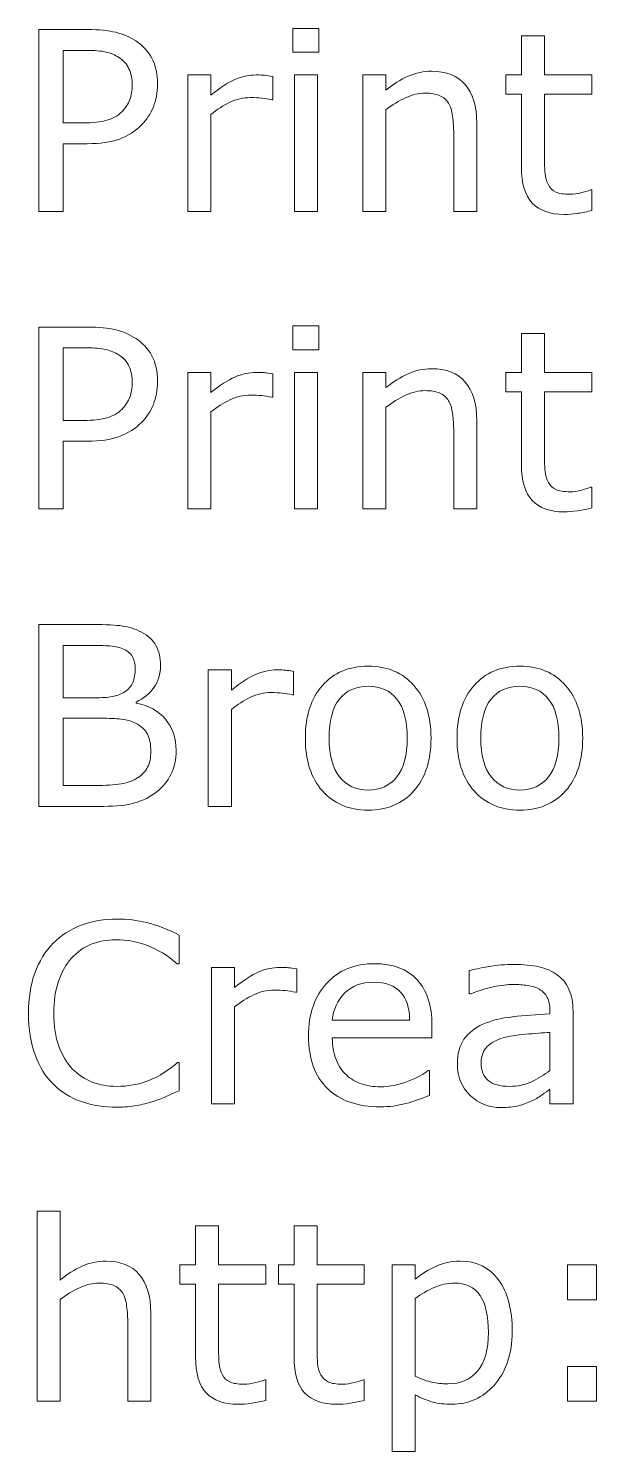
# Model space of a CAD drawing. Header units: inches. Extents: x -25 to 255, y 104 to 224.
# Drawn here: x -24.77 to -7.93, y 181.91 to 224.1 of the extents above; entities that cross this region are included whole.
import ezdxf

# ---------------------------------------------------------------- set-up
doc = ezdxf.new("R2010")
doc.units = ezdxf.units.IN
doc.header["$MEASUREMENT"] = 0

# ---------------------------------------------------------------- blocks, each defined once
blk = doc.blocks.new('block 28')
at = {"color": 7, "lineweight": 5}
for points in [[(-16.159, 223.398), (-16.931, 223.398), (-16.931, 224.104), (-16.159, 224.104), (-16.159, 223.398)], [(-16.203, 218.68), (-16.887, 218.68), (-16.887, 222.726), (-16.203, 222.726), (-16.203, 218.68)], [(-16.159, 214.579), (-16.931, 214.579), (-16.931, 215.284), (-16.159, 215.284), (-16.159, 214.579)], [(-16.203, 209.86), (-16.887, 209.86), (-16.887, 213.906), (-16.203, 213.906), (-16.203, 209.86)], [(-7.93, 186.411), (-8.789, 186.411), (-8.789, 187.448), (-7.93, 187.448), (-7.93, 186.411)], [(-7.93, 183.402), (-8.789, 183.402), (-8.789, 184.438), (-7.93, 184.438), (-7.93, 183.402)]]:
    blk.add_lwpolyline(points, dxfattribs=at)
for points, knots in [([(-20.944, 222.44), (-20.944, 222.201), (-20.986, 221.979), (-21.068, 221.775), (-21.152, 221.571), (-21.268, 221.394), (-21.417, 221.244), (-21.602, 221.058), (-21.821, 220.919), (-22.074, 220.826), (-22.326, 220.733), (-22.645, 220.686), (-23.03, 220.686), (-23.03, 220.686), (-23.745, 220.686), (-23.745, 220.686), (-23.745, 220.686), (-23.745, 218.68), (-23.745, 218.68), (-23.745, 218.68), (-24.461, 218.68), (-24.461, 218.68), (-24.461, 218.68), (-24.461, 224.071), (-24.461, 224.071), (-24.461, 224.071), (-23.003, 224.071), (-23.003, 224.071), (-22.68, 224.071), (-22.407, 224.043), (-22.183, 223.989), (-21.959, 223.934), (-21.76, 223.849), (-21.587, 223.734), (-21.382, 223.596), (-21.224, 223.424), (-21.112, 223.219), (-21, 223.014), (-20.944, 222.754), (-20.944, 222.44)], [0, 0, 0, 0, 1, 1, 1, 2, 2, 2, 3, 3, 3, 4, 4, 4, 5, 5, 5, 6, 6, 6, 7, 7, 7, 8, 8, 8, 9, 9, 9, 10, 10, 10, 11, 11, 11, 12, 12, 12, 13, 13, 13, 13]), ([(-8.072, 218.707), (-8.199, 218.673), (-8.339, 218.646), (-8.489, 218.624), (-8.64, 218.602), (-8.774, 218.591), (-8.893, 218.591), (-9.305, 218.591), (-9.618, 218.703), (-9.833, 218.925), (-10.048, 219.148), (-10.155, 219.505), (-10.155, 219.996), (-10.155, 219.996), (-10.155, 222.152), (-10.155, 222.152), (-10.155, 222.152), (-10.618, 222.152), (-10.618, 222.152), (-10.618, 222.152), (-10.618, 222.726), (-10.618, 222.726), (-10.618, 222.726), (-10.155, 222.726), (-10.155, 222.726), (-10.155, 222.726), (-10.155, 223.883), (-10.155, 223.883), (-10.155, 223.883), (-9.472, 223.883), (-9.472, 223.883), (-9.472, 223.883), (-9.472, 222.726), (-9.472, 222.726), (-9.472, 222.726), (-8.072, 222.726), (-8.072, 222.726), (-8.072, 222.726), (-8.072, 222.152), (-8.072, 222.152), (-8.072, 222.152), (-9.472, 222.152), (-9.472, 222.152), (-9.472, 222.152), (-9.472, 220.303), (-9.472, 220.303), (-9.472, 220.089), (-9.467, 219.923), (-9.457, 219.803), (-9.447, 219.683), (-9.414, 219.571), (-9.356, 219.467), (-9.303, 219.37), (-9.23, 219.299), (-9.138, 219.254), (-9.045, 219.209), (-8.904, 219.187), (-8.714, 219.187), (-8.603, 219.187), (-8.488, 219.203), (-8.367, 219.236), (-8.247, 219.269), (-8.16, 219.297), (-8.107, 219.319), (-8.107, 219.319), (-8.072, 219.319), (-8.072, 219.319), (-8.072, 219.319), (-8.072, 218.707), (-8.072, 218.707)], [0, 0, 0, 0, 1, 1, 1, 2, 2, 2, 3, 3, 3, 4, 4, 4, 5, 5, 5, 6, 6, 6, 7, 7, 7, 8, 8, 8, 9, 9, 9, 10, 10, 10, 11, 11, 11, 12, 12, 12, 13, 13, 13, 14, 14, 14, 15, 15, 15, 16, 16, 16, 17, 17, 17, 18, 18, 18, 19, 19, 19, 20, 20, 20, 21, 21, 21, 22, 22, 22, 23, 23, 23, 23]), ([(-21.694, 222.423), (-21.694, 222.609), (-21.726, 222.77), (-21.791, 222.907), (-21.856, 223.045), (-21.954, 223.157), (-22.086, 223.243), (-22.201, 223.318), (-22.333, 223.372), (-22.48, 223.405), (-22.628, 223.437), (-22.814, 223.453), (-23.039, 223.453), (-23.039, 223.453), (-23.745, 223.453), (-23.745, 223.453), (-23.745, 223.453), (-23.745, 221.303), (-23.745, 221.303), (-23.745, 221.303), (-23.144, 221.303), (-23.144, 221.303), (-22.856, 221.303), (-22.622, 221.329), (-22.442, 221.381), (-22.263, 221.433), (-22.116, 221.515), (-22.003, 221.629), (-21.89, 221.744), (-21.811, 221.866), (-21.764, 221.994), (-21.718, 222.121), (-21.694, 222.264), (-21.694, 222.423)], [0, 0, 0, 0, 1, 1, 1, 2, 2, 2, 3, 3, 3, 4, 4, 4, 5, 5, 5, 6, 6, 6, 7, 7, 7, 8, 8, 8, 9, 9, 9, 10, 10, 10, 11, 11, 11, 11]), ([(-11.481, 218.68), (-11.481, 218.68), (-12.164, 218.68), (-12.164, 218.68), (-12.164, 218.68), (-12.164, 220.981), (-12.164, 220.981), (-12.164, 221.166), (-12.175, 221.34), (-12.197, 221.504), (-12.218, 221.666), (-12.258, 221.794), (-12.315, 221.885), (-12.375, 221.987), (-12.461, 222.062), (-12.574, 222.111), (-12.687, 222.161), (-12.833, 222.185), (-13.012, 222.185), (-13.197, 222.185), (-13.391, 222.14), (-13.592, 222.048), (-13.793, 221.956), (-13.986, 221.839), (-14.171, 221.697), (-14.171, 221.697), (-14.171, 218.68), (-14.171, 218.68), (-14.171, 218.68), (-14.854, 218.68), (-14.854, 218.68), (-14.854, 218.68), (-14.854, 222.726), (-14.854, 222.726), (-14.854, 222.726), (-14.171, 222.726), (-14.171, 222.726), (-14.171, 222.726), (-14.171, 222.275), (-14.171, 222.275), (-13.959, 222.451), (-13.74, 222.588), (-13.514, 222.687), (-13.288, 222.786), (-13.057, 222.836), (-12.818, 222.836), (-12.383, 222.836), (-12.052, 222.704), (-11.823, 222.441), (-11.595, 222.178), (-11.481, 221.799), (-11.481, 221.304), (-11.481, 221.304), (-11.481, 218.68), (-11.481, 218.68)], [0, 0, 0, 0, 1, 1, 1, 2, 2, 2, 3, 3, 3, 4, 4, 4, 5, 5, 5, 6, 6, 6, 7, 7, 7, 8, 8, 8, 9, 9, 9, 10, 10, 10, 11, 11, 11, 12, 12, 12, 13, 13, 13, 14, 14, 14, 15, 15, 15, 16, 16, 16, 17, 17, 17, 18, 18, 18, 18]), ([(-17.524, 221.987), (-17.524, 221.987), (-17.56, 221.987), (-17.56, 221.987), (-17.661, 222.01), (-17.76, 222.027), (-17.855, 222.038), (-17.951, 222.048), (-18.063, 222.053), (-18.193, 222.053), (-18.403, 222.053), (-18.605, 222.007), (-18.801, 221.914), (-18.996, 221.821), (-19.184, 221.7), (-19.365, 221.553), (-19.365, 221.553), (-19.365, 218.68), (-19.365, 218.68), (-19.365, 218.68), (-20.049, 218.68), (-20.049, 218.68), (-20.049, 218.68), (-20.049, 222.726), (-20.049, 222.726), (-20.049, 222.726), (-19.365, 222.726), (-19.365, 222.726), (-19.365, 222.726), (-19.365, 222.128), (-19.365, 222.128), (-19.095, 222.345), (-18.857, 222.499), (-18.651, 222.59), (-18.445, 222.68), (-18.235, 222.726), (-18.02, 222.726), (-17.902, 222.726), (-17.816, 222.722), (-17.763, 222.716), (-17.71, 222.71), (-17.63, 222.699), (-17.524, 222.683), (-17.524, 222.683), (-17.524, 221.987), (-17.524, 221.987)], [0, 0, 0, 0, 1, 1, 1, 2, 2, 2, 3, 3, 3, 4, 4, 4, 5, 5, 5, 6, 6, 6, 7, 7, 7, 8, 8, 8, 9, 9, 9, 10, 10, 10, 11, 11, 11, 12, 12, 12, 13, 13, 13, 14, 14, 14, 15, 15, 15, 15]), ([(-20.944, 213.621), (-20.944, 213.381), (-20.986, 213.16), (-21.068, 212.956), (-21.152, 212.751), (-21.268, 212.575), (-21.417, 212.425), (-21.602, 212.239), (-21.821, 212.099), (-22.074, 212.006), (-22.326, 211.913), (-22.645, 211.867), (-23.03, 211.867), (-23.03, 211.867), (-23.745, 211.867), (-23.745, 211.867), (-23.745, 211.867), (-23.745, 209.86), (-23.745, 209.86), (-23.745, 209.86), (-24.461, 209.86), (-24.461, 209.86), (-24.461, 209.86), (-24.461, 215.251), (-24.461, 215.251), (-24.461, 215.251), (-23.003, 215.251), (-23.003, 215.251), (-22.68, 215.251), (-22.407, 215.224), (-22.183, 215.169), (-21.959, 215.115), (-21.76, 215.03), (-21.587, 214.914), (-21.382, 214.776), (-21.224, 214.605), (-21.112, 214.399), (-21, 214.194), (-20.944, 213.934), (-20.944, 213.621)], [0, 0, 0, 0, 1, 1, 1, 2, 2, 2, 3, 3, 3, 4, 4, 4, 5, 5, 5, 6, 6, 6, 7, 7, 7, 8, 8, 8, 9, 9, 9, 10, 10, 10, 11, 11, 11, 12, 12, 12, 13, 13, 13, 13]), ([(-8.072, 209.888), (-8.199, 209.854), (-8.339, 209.826), (-8.489, 209.805), (-8.64, 209.783), (-8.774, 209.772), (-8.893, 209.772), (-9.305, 209.772), (-9.618, 209.883), (-9.833, 210.106), (-10.048, 210.328), (-10.155, 210.685), (-10.155, 211.177), (-10.155, 211.177), (-10.155, 213.333), (-10.155, 213.333), (-10.155, 213.333), (-10.618, 213.333), (-10.618, 213.333), (-10.618, 213.333), (-10.618, 213.906), (-10.618, 213.906), (-10.618, 213.906), (-10.155, 213.906), (-10.155, 213.906), (-10.155, 213.906), (-10.155, 215.064), (-10.155, 215.064), (-10.155, 215.064), (-9.472, 215.064), (-9.472, 215.064), (-9.472, 215.064), (-9.472, 213.906), (-9.472, 213.906), (-9.472, 213.906), (-8.072, 213.906), (-8.072, 213.906), (-8.072, 213.906), (-8.072, 213.333), (-8.072, 213.333), (-8.072, 213.333), (-9.472, 213.333), (-9.472, 213.333), (-9.472, 213.333), (-9.472, 211.483), (-9.472, 211.483), (-9.472, 211.27), (-9.467, 211.103), (-9.457, 210.983), (-9.447, 210.863), (-9.414, 210.751), (-9.356, 210.647), (-9.303, 210.55), (-9.23, 210.479), (-9.138, 210.435), (-9.045, 210.39), (-8.904, 210.367), (-8.714, 210.367), (-8.603, 210.367), (-8.488, 210.384), (-8.367, 210.417), (-8.247, 210.45), (-8.16, 210.478), (-8.107, 210.5), (-8.107, 210.5), (-8.072, 210.5), (-8.072, 210.5), (-8.072, 210.5), (-8.072, 209.888), (-8.072, 209.888)], [0, 0, 0, 0, 1, 1, 1, 2, 2, 2, 3, 3, 3, 4, 4, 4, 5, 5, 5, 6, 6, 6, 7, 7, 7, 8, 8, 8, 9, 9, 9, 10, 10, 10, 11, 11, 11, 12, 12, 12, 13, 13, 13, 14, 14, 14, 15, 15, 15, 16, 16, 16, 17, 17, 17, 18, 18, 18, 19, 19, 19, 20, 20, 20, 21, 21, 21, 22, 22, 22, 23, 23, 23, 23]), ([(-21.694, 213.604), (-21.694, 213.789), (-21.726, 213.951), (-21.791, 214.088), (-21.856, 214.226), (-21.954, 214.337), (-22.086, 214.424), (-22.201, 214.499), (-22.333, 214.552), (-22.48, 214.585), (-22.628, 214.618), (-22.814, 214.634), (-23.039, 214.634), (-23.039, 214.634), (-23.745, 214.634), (-23.745, 214.634), (-23.745, 214.634), (-23.745, 212.484), (-23.745, 212.484), (-23.745, 212.484), (-23.144, 212.484), (-23.144, 212.484), (-22.856, 212.484), (-22.622, 212.51), (-22.442, 212.562), (-22.263, 212.613), (-22.116, 212.696), (-22.003, 212.809), (-21.89, 212.925), (-21.811, 213.047), (-21.764, 213.174), (-21.718, 213.302), (-21.694, 213.445), (-21.694, 213.604)], [0, 0, 0, 0, 1, 1, 1, 2, 2, 2, 3, 3, 3, 4, 4, 4, 5, 5, 5, 6, 6, 6, 7, 7, 7, 8, 8, 8, 9, 9, 9, 10, 10, 10, 11, 11, 11, 11]), ([(-17.524, 213.168), (-17.524, 213.168), (-17.56, 213.168), (-17.56, 213.168), (-17.661, 213.191), (-17.76, 213.207), (-17.855, 213.218), (-17.951, 213.229), (-18.063, 213.234), (-18.193, 213.234), (-18.403, 213.234), (-18.605, 213.187), (-18.801, 213.094), (-18.996, 213.001), (-19.184, 212.881), (-19.365, 212.734), (-19.365, 212.734), (-19.365, 209.86), (-19.365, 209.86), (-19.365, 209.86), (-20.049, 209.86), (-20.049, 209.86), (-20.049, 209.86), (-20.049, 213.906), (-20.049, 213.906), (-20.049, 213.906), (-19.365, 213.906), (-19.365, 213.906), (-19.365, 213.906), (-19.365, 213.308), (-19.365, 213.308), (-19.095, 213.526), (-18.857, 213.68), (-18.651, 213.77), (-18.445, 213.861), (-18.235, 213.906), (-18.02, 213.906), (-17.902, 213.906), (-17.816, 213.903), (-17.763, 213.897), (-17.71, 213.891), (-17.63, 213.88), (-17.524, 213.863), (-17.524, 213.863), (-17.524, 213.168), (-17.524, 213.168)], [0, 0, 0, 0, 1, 1, 1, 2, 2, 2, 3, 3, 3, 4, 4, 4, 5, 5, 5, 6, 6, 6, 7, 7, 7, 8, 8, 8, 9, 9, 9, 10, 10, 10, 11, 11, 11, 12, 12, 12, 13, 13, 13, 14, 14, 14, 15, 15, 15, 15]), ([(-11.481, 209.86), (-11.481, 209.86), (-12.164, 209.86), (-12.164, 209.86), (-12.164, 209.86), (-12.164, 212.161), (-12.164, 212.161), (-12.164, 212.347), (-12.175, 212.521), (-12.197, 212.684), (-12.218, 212.847), (-12.258, 212.974), (-12.315, 213.066), (-12.375, 213.167), (-12.461, 213.242), (-12.574, 213.292), (-12.687, 213.341), (-12.833, 213.366), (-13.012, 213.366), (-13.197, 213.366), (-13.391, 213.32), (-13.592, 213.229), (-13.793, 213.137), (-13.986, 213.02), (-14.171, 212.878), (-14.171, 212.878), (-14.171, 209.86), (-14.171, 209.86), (-14.171, 209.86), (-14.854, 209.86), (-14.854, 209.86), (-14.854, 209.86), (-14.854, 213.906), (-14.854, 213.906), (-14.854, 213.906), (-14.171, 213.906), (-14.171, 213.906), (-14.171, 213.906), (-14.171, 213.455), (-14.171, 213.455), (-13.959, 213.631), (-13.74, 213.769), (-13.514, 213.868), (-13.288, 213.967), (-13.057, 214.016), (-12.818, 214.016), (-12.383, 214.016), (-12.052, 213.885), (-11.823, 213.622), (-11.595, 213.359), (-11.481, 212.98), (-11.481, 212.485), (-11.481, 212.485), (-11.481, 209.86), (-11.481, 209.86)], [0, 0, 0, 0, 1, 1, 1, 2, 2, 2, 3, 3, 3, 4, 4, 4, 5, 5, 5, 6, 6, 6, 7, 7, 7, 8, 8, 8, 9, 9, 9, 10, 10, 10, 11, 11, 11, 12, 12, 12, 13, 13, 13, 14, 14, 14, 15, 15, 15, 16, 16, 16, 17, 17, 17, 18, 18, 18, 18]), ([(-20.393, 202.697), (-20.393, 202.43), (-20.444, 202.193), (-20.545, 201.988), (-20.647, 201.783), (-20.783, 201.615), (-20.955, 201.482), (-21.157, 201.323), (-21.38, 201.209), (-21.623, 201.142), (-21.866, 201.074), (-22.174, 201.041), (-22.548, 201.041), (-22.548, 201.041), (-24.461, 201.041), (-24.461, 201.041), (-24.461, 201.041), (-24.461, 206.432), (-24.461, 206.432), (-24.461, 206.432), (-22.865, 206.432), (-22.865, 206.432), (-22.471, 206.432), (-22.177, 206.417), (-21.981, 206.388), (-21.786, 206.359), (-21.599, 206.299), (-21.421, 206.207), (-21.223, 206.103), (-21.08, 205.969), (-20.99, 205.806), (-20.901, 205.643), (-20.856, 205.448), (-20.856, 205.221), (-20.856, 204.964), (-20.921, 204.746), (-21.051, 204.566), (-21.181, 204.386), (-21.356, 204.242), (-21.573, 204.133), (-21.573, 204.133), (-21.573, 204.104), (-21.573, 204.104), (-21.207, 204.029), (-20.919, 203.869), (-20.709, 203.625), (-20.498, 203.38), (-20.393, 203.071), (-20.393, 202.697)], [0, 0, 0, 0, 1, 1, 1, 2, 2, 2, 3, 3, 3, 4, 4, 4, 5, 5, 5, 6, 6, 6, 7, 7, 7, 8, 8, 8, 9, 9, 9, 10, 10, 10, 11, 11, 11, 12, 12, 12, 13, 13, 13, 14, 14, 14, 15, 15, 15, 16, 16, 16, 16]), ([(-21.606, 205.124), (-21.606, 205.254), (-21.627, 205.363), (-21.671, 205.453), (-21.714, 205.542), (-21.784, 205.614), (-21.88, 205.67), (-21.994, 205.735), (-22.131, 205.775), (-22.292, 205.791), (-22.453, 205.806), (-22.653, 205.814), (-22.892, 205.814), (-22.892, 205.814), (-23.745, 205.814), (-23.745, 205.814), (-23.745, 205.814), (-23.745, 204.26), (-23.745, 204.26), (-23.745, 204.26), (-22.819, 204.26), (-22.819, 204.26), (-22.595, 204.26), (-22.418, 204.271), (-22.285, 204.294), (-22.152, 204.317), (-22.03, 204.365), (-21.917, 204.437), (-21.803, 204.509), (-21.723, 204.603), (-21.676, 204.717), (-21.629, 204.831), (-21.606, 204.967), (-21.606, 205.124)], [0, 0, 0, 0, 1, 1, 1, 2, 2, 2, 3, 3, 3, 4, 4, 4, 5, 5, 5, 6, 6, 6, 7, 7, 7, 8, 8, 8, 9, 9, 9, 10, 10, 10, 11, 11, 11, 11]), ([(-16.913, 204.348), (-16.913, 204.348), (-16.949, 204.348), (-16.949, 204.348), (-17.05, 204.371), (-17.149, 204.388), (-17.244, 204.399), (-17.339, 204.409), (-17.452, 204.414), (-17.582, 204.414), (-17.792, 204.414), (-17.994, 204.368), (-18.19, 204.275), (-18.385, 204.182), (-18.573, 204.061), (-18.754, 203.914), (-18.754, 203.914), (-18.754, 201.041), (-18.754, 201.041), (-18.754, 201.041), (-19.438, 201.041), (-19.438, 201.041), (-19.438, 201.041), (-19.438, 205.087), (-19.438, 205.087), (-19.438, 205.087), (-18.754, 205.087), (-18.754, 205.087), (-18.754, 205.087), (-18.754, 204.489), (-18.754, 204.489), (-18.484, 204.706), (-18.246, 204.86), (-18.04, 204.951), (-17.834, 205.042), (-17.623, 205.087), (-17.408, 205.087), (-17.29, 205.087), (-17.204, 205.084), (-17.151, 205.077), (-17.098, 205.072), (-17.019, 205.06), (-16.913, 205.044), (-16.913, 205.044), (-16.913, 204.348), (-16.913, 204.348)], [0, 0, 0, 0, 1, 1, 1, 2, 2, 2, 3, 3, 3, 4, 4, 4, 5, 5, 5, 6, 6, 6, 7, 7, 7, 8, 8, 8, 9, 9, 9, 10, 10, 10, 11, 11, 11, 12, 12, 12, 13, 13, 13, 14, 14, 14, 15, 15, 15, 15]), ([(-12.836, 203.062), (-12.836, 202.403), (-13.005, 201.883), (-13.343, 201.502), (-13.679, 201.121), (-14.131, 200.93), (-14.698, 200.93), (-15.268, 200.93), (-15.722, 201.121), (-16.058, 201.502), (-16.394, 201.883), (-16.562, 202.403), (-16.562, 203.062), (-16.562, 203.721), (-16.394, 204.241), (-16.058, 204.623), (-15.722, 205.006), (-15.268, 205.197), (-14.698, 205.197), (-14.131, 205.197), (-13.679, 205.006), (-13.343, 204.623), (-13.005, 204.241), (-12.836, 203.721), (-12.836, 203.062)], [0, 0, 0, 0, 1, 1, 1, 2, 2, 2, 3, 3, 3, 4, 4, 4, 5, 5, 5, 6, 6, 6, 7, 7, 7, 8, 8, 8, 8]), ([(-8.34, 203.062), (-8.34, 202.403), (-8.508, 201.883), (-8.846, 201.502), (-9.183, 201.121), (-9.635, 200.93), (-10.201, 200.93), (-10.772, 200.93), (-11.226, 201.121), (-11.562, 201.502), (-11.898, 201.883), (-12.066, 202.403), (-12.066, 203.062), (-12.066, 203.721), (-11.898, 204.241), (-11.562, 204.623), (-11.226, 205.006), (-10.772, 205.197), (-10.201, 205.197), (-9.635, 205.197), (-9.183, 205.006), (-8.846, 204.623), (-8.508, 204.241), (-8.34, 203.721), (-8.34, 203.062)], [0, 0, 0, 0, 1, 1, 1, 2, 2, 2, 3, 3, 3, 4, 4, 4, 5, 5, 5, 6, 6, 6, 7, 7, 7, 8, 8, 8, 8]), ([(-13.542, 203.062), (-13.542, 203.582), (-13.644, 203.969), (-13.848, 204.222), (-14.052, 204.475), (-14.335, 204.602), (-14.698, 204.602), (-15.065, 204.602), (-15.35, 204.475), (-15.553, 204.222), (-15.755, 203.969), (-15.857, 203.582), (-15.857, 203.062), (-15.857, 202.559), (-15.755, 202.176), (-15.551, 201.916), (-15.347, 201.656), (-15.062, 201.526), (-14.698, 201.526), (-14.337, 201.526), (-14.055, 201.655), (-13.85, 201.913), (-13.644, 202.171), (-13.542, 202.554), (-13.542, 203.062)], [0, 0, 0, 0, 1, 1, 1, 2, 2, 2, 3, 3, 3, 4, 4, 4, 5, 5, 5, 6, 6, 6, 7, 7, 7, 8, 8, 8, 8]), ([(-9.045, 203.062), (-9.045, 203.582), (-9.148, 203.969), (-9.352, 204.222), (-9.556, 204.475), (-9.839, 204.602), (-10.201, 204.602), (-10.569, 204.602), (-10.854, 204.475), (-11.056, 204.222), (-11.259, 203.969), (-11.36, 203.582), (-11.36, 203.062), (-11.36, 202.559), (-11.258, 202.176), (-11.054, 201.916), (-10.85, 201.656), (-10.566, 201.526), (-10.201, 201.526), (-9.841, 201.526), (-9.558, 201.655), (-9.353, 201.913), (-9.148, 202.171), (-9.045, 202.554), (-9.045, 203.062)], [0, 0, 0, 0, 1, 1, 1, 2, 2, 2, 3, 3, 3, 4, 4, 4, 5, 5, 5, 6, 6, 6, 7, 7, 7, 8, 8, 8, 8]), ([(-21.143, 202.67), (-21.143, 202.886), (-21.175, 203.058), (-21.24, 203.185), (-21.306, 203.312), (-21.424, 203.421), (-21.595, 203.51), (-21.711, 203.569), (-21.851, 203.608), (-22.017, 203.626), (-22.182, 203.644), (-22.382, 203.654), (-22.619, 203.654), (-22.619, 203.654), (-23.745, 203.654), (-23.745, 203.654), (-23.745, 203.654), (-23.745, 201.658), (-23.745, 201.658), (-23.745, 201.658), (-22.797, 201.658), (-22.797, 201.658), (-22.483, 201.658), (-22.226, 201.675), (-22.026, 201.707), (-21.826, 201.739), (-21.661, 201.799), (-21.534, 201.885), (-21.399, 201.979), (-21.299, 202.086), (-21.237, 202.206), (-21.174, 202.326), (-21.143, 202.481), (-21.143, 202.67)], [0, 0, 0, 0, 1, 1, 1, 2, 2, 2, 3, 3, 3, 4, 4, 4, 5, 5, 5, 6, 6, 6, 7, 7, 7, 8, 8, 8, 9, 9, 9, 10, 10, 10, 11, 11, 11, 11]), ([(-20.305, 192.609), (-20.437, 192.551), (-20.557, 192.497), (-20.665, 192.446), (-20.772, 192.396), (-20.912, 192.343), (-21.086, 192.288), (-21.232, 192.243), (-21.392, 192.203), (-21.565, 192.171), (-21.737, 192.138), (-21.927, 192.122), (-22.134, 192.122), (-22.524, 192.122), (-22.879, 192.177), (-23.199, 192.287), (-23.518, 192.396), (-23.796, 192.568), (-24.032, 192.802), (-24.263, 193.031), (-24.444, 193.322), (-24.574, 193.675), (-24.704, 194.028), (-24.77, 194.438), (-24.77, 194.906), (-24.77, 195.349), (-24.707, 195.746), (-24.582, 196.096), (-24.456, 196.445), (-24.276, 196.74), (-24.04, 196.981), (-23.811, 197.214), (-23.534, 197.393), (-23.21, 197.516), (-22.885, 197.639), (-22.526, 197.7), (-22.13, 197.7), (-21.842, 197.7), (-21.553, 197.666), (-21.265, 197.596), (-20.977, 197.526), (-20.656, 197.403), (-20.305, 197.227), (-20.305, 197.227), (-20.305, 196.377), (-20.305, 196.377), (-20.305, 196.377), (-20.359, 196.377), (-20.359, 196.377), (-20.655, 196.623), (-20.949, 196.802), (-21.24, 196.915), (-21.532, 197.027), (-21.843, 197.083), (-22.175, 197.083), (-22.447, 197.083), (-22.692, 197.039), (-22.91, 196.951), (-23.128, 196.864), (-23.322, 196.727), (-23.493, 196.541), (-23.659, 196.361), (-23.788, 196.133), (-23.881, 195.857), (-23.973, 195.582), (-24.02, 195.263), (-24.02, 194.902), (-24.02, 194.525), (-23.969, 194.199), (-23.867, 193.927), (-23.764, 193.656), (-23.632, 193.434), (-23.471, 193.263), (-23.303, 193.085), (-23.106, 192.953), (-22.881, 192.867), (-22.656, 192.782), (-22.418, 192.739), (-22.167, 192.739), (-21.824, 192.739), (-21.501, 192.799), (-21.2, 192.916), (-20.9, 193.034), (-20.618, 193.21), (-20.355, 193.445), (-20.355, 193.445), (-20.305, 193.445), (-20.305, 193.445), (-20.305, 193.445), (-20.305, 192.609), (-20.305, 192.609)], [0, 0, 0, 0, 1, 1, 1, 2, 2, 2, 3, 3, 3, 4, 4, 4, 5, 5, 5, 6, 6, 6, 7, 7, 7, 8, 8, 8, 9, 9, 9, 10, 10, 10, 11, 11, 11, 12, 12, 12, 13, 13, 13, 14, 14, 14, 15, 15, 15, 16, 16, 16, 17, 17, 17, 18, 18, 18, 19, 19, 19, 20, 20, 20, 21, 21, 21, 22, 22, 22, 23, 23, 23, 24, 24, 24, 25, 25, 25, 26, 26, 26, 27, 27, 27, 28, 28, 28, 29, 29, 29, 30, 30, 30, 30]), ([(-16.819, 195.528), (-16.819, 195.528), (-16.855, 195.528), (-16.855, 195.528), (-16.956, 195.552), (-17.054, 195.568), (-17.15, 195.579), (-17.245, 195.59), (-17.357, 195.595), (-17.488, 195.595), (-17.698, 195.595), (-17.9, 195.548), (-18.095, 195.455), (-18.291, 195.362), (-18.479, 195.242), (-18.66, 195.095), (-18.66, 195.095), (-18.66, 192.221), (-18.66, 192.221), (-18.66, 192.221), (-19.343, 192.221), (-19.343, 192.221), (-19.343, 192.221), (-19.343, 196.267), (-19.343, 196.267), (-19.343, 196.267), (-18.66, 196.267), (-18.66, 196.267), (-18.66, 196.267), (-18.66, 195.67), (-18.66, 195.67), (-18.39, 195.887), (-18.152, 196.041), (-17.945, 196.131), (-17.739, 196.222), (-17.529, 196.267), (-17.314, 196.267), (-17.196, 196.267), (-17.111, 196.264), (-17.058, 196.258), (-17.005, 196.252), (-16.925, 196.241), (-16.819, 196.224), (-16.819, 196.224), (-16.819, 195.528), (-16.819, 195.528)], [0, 0, 0, 0, 1, 1, 1, 2, 2, 2, 3, 3, 3, 4, 4, 4, 5, 5, 5, 6, 6, 6, 7, 7, 7, 8, 8, 8, 9, 9, 9, 10, 10, 10, 11, 11, 11, 12, 12, 12, 13, 13, 13, 14, 14, 14, 15, 15, 15, 15]), ([(-12.809, 194.183), (-12.809, 194.183), (-15.763, 194.183), (-15.763, 194.183), (-15.763, 193.935), (-15.726, 193.717), (-15.651, 193.532), (-15.577, 193.347), (-15.476, 193.195), (-15.346, 193.077), (-15.221, 192.96), (-15.074, 192.874), (-14.902, 192.816), (-14.732, 192.757), (-14.543, 192.728), (-14.337, 192.728), (-14.064, 192.728), (-13.789, 192.783), (-13.512, 192.892), (-13.236, 193.001), (-13.039, 193.108), (-12.922, 193.213), (-12.922, 193.213), (-12.886, 193.213), (-12.886, 193.213), (-12.886, 193.213), (-12.886, 192.473), (-12.886, 192.473), (-13.114, 192.376), (-13.348, 192.296), (-13.586, 192.231), (-13.825, 192.166), (-14.075, 192.133), (-14.337, 192.133), (-15.006, 192.133), (-15.529, 192.314), (-15.905, 192.677), (-16.28, 193.04), (-16.469, 193.555), (-16.469, 194.223), (-16.469, 194.884), (-16.289, 195.407), (-15.929, 195.796), (-15.569, 196.184), (-15.095, 196.377), (-14.508, 196.377), (-13.965, 196.377), (-13.545, 196.219), (-13.25, 195.902), (-12.956, 195.585), (-12.809, 195.135), (-12.809, 194.551), (-12.809, 194.551), (-12.809, 194.183), (-12.809, 194.183)], [0, 0, 0, 0, 1, 1, 1, 2, 2, 2, 3, 3, 3, 4, 4, 4, 5, 5, 5, 6, 6, 6, 7, 7, 7, 8, 8, 8, 9, 9, 9, 10, 10, 10, 11, 11, 11, 12, 12, 12, 13, 13, 13, 14, 14, 14, 15, 15, 15, 16, 16, 16, 17, 17, 17, 18, 18, 18, 18]), ([(-8.627, 192.221), (-8.627, 192.221), (-9.31, 192.221), (-9.31, 192.221), (-9.31, 192.221), (-9.31, 192.653), (-9.31, 192.653), (-9.37, 192.612), (-9.452, 192.555), (-9.554, 192.482), (-9.656, 192.408), (-9.754, 192.349), (-9.851, 192.307), (-9.964, 192.251), (-10.093, 192.205), (-10.24, 192.167), (-10.386, 192.13), (-10.557, 192.111), (-10.755, 192.111), (-11.118, 192.111), (-11.425, 192.232), (-11.677, 192.473), (-11.929, 192.713), (-12.055, 193.02), (-12.055, 193.394), (-12.055, 193.7), (-11.99, 193.947), (-11.859, 194.136), (-11.728, 194.325), (-11.541, 194.474), (-11.299, 194.582), (-11.054, 194.691), (-10.759, 194.764), (-10.416, 194.802), (-10.072, 194.841), (-9.704, 194.87), (-9.31, 194.889), (-9.31, 194.889), (-9.31, 194.994), (-9.31, 194.994), (-9.31, 195.15), (-9.337, 195.278), (-9.392, 195.379), (-9.445, 195.481), (-9.523, 195.561), (-9.624, 195.619), (-9.72, 195.675), (-9.835, 195.712), (-9.97, 195.731), (-10.105, 195.75), (-10.246, 195.76), (-10.393, 195.76), (-10.571, 195.76), (-10.769, 195.737), (-10.988, 195.69), (-11.207, 195.642), (-11.433, 195.574), (-11.666, 195.484), (-11.666, 195.484), (-11.703, 195.484), (-11.703, 195.484), (-11.703, 195.484), (-11.703, 196.172), (-11.703, 196.172), (-11.57, 196.208), (-11.378, 196.248), (-11.127, 196.291), (-10.877, 196.334), (-10.629, 196.355), (-10.385, 196.355), (-10.101, 196.355), (-9.853, 196.332), (-9.642, 196.285), (-9.43, 196.238), (-9.248, 196.158), (-9.093, 196.045), (-8.942, 195.934), (-8.825, 195.79), (-8.746, 195.615), (-8.666, 195.439), (-8.627, 195.22), (-8.627, 194.961), (-8.627, 194.961), (-8.627, 192.221), (-8.627, 192.221)], [0, 0, 0, 0, 1, 1, 1, 2, 2, 2, 3, 3, 3, 4, 4, 4, 5, 5, 5, 6, 6, 6, 7, 7, 7, 8, 8, 8, 9, 9, 9, 10, 10, 10, 11, 11, 11, 12, 12, 12, 13, 13, 13, 14, 14, 14, 15, 15, 15, 16, 16, 16, 17, 17, 17, 18, 18, 18, 19, 19, 19, 20, 20, 20, 21, 21, 21, 22, 22, 22, 23, 23, 23, 24, 24, 24, 25, 25, 25, 26, 26, 26, 27, 27, 27, 28, 28, 28, 28]), ([(-13.47, 194.702), (-13.472, 195.06), (-13.561, 195.337), (-13.737, 195.533), (-13.912, 195.728), (-14.179, 195.826), (-14.537, 195.826), (-14.898, 195.826), (-15.186, 195.719), (-15.399, 195.504), (-15.613, 195.288), (-15.734, 195.021), (-15.763, 194.702), (-15.763, 194.702), (-13.47, 194.702), (-13.47, 194.702)], [0, 0, 0, 0, 1, 1, 1, 2, 2, 2, 3, 3, 3, 4, 4, 4, 5, 5, 5, 5]), ([(-9.31, 193.213), (-9.31, 193.213), (-9.31, 194.338), (-9.31, 194.338), (-9.516, 194.326), (-9.758, 194.308), (-10.037, 194.284), (-10.316, 194.26), (-10.537, 194.225), (-10.699, 194.179), (-10.894, 194.124), (-11.05, 194.037), (-11.17, 193.92), (-11.29, 193.803), (-11.35, 193.643), (-11.35, 193.437), (-11.35, 193.206), (-11.28, 193.032), (-11.141, 192.915), (-11.003, 192.798), (-10.79, 192.739), (-10.506, 192.739), (-10.269, 192.739), (-10.052, 192.786), (-9.856, 192.878), (-9.66, 192.972), (-9.478, 193.083), (-9.31, 193.213)], [0, 0, 0, 0, 1, 1, 1, 2, 2, 2, 3, 3, 3, 4, 4, 4, 5, 5, 5, 6, 6, 6, 7, 7, 7, 8, 8, 8, 9, 9, 9, 9]), ([(-21.143, 183.402), (-21.143, 183.402), (-21.826, 183.402), (-21.826, 183.402), (-21.826, 183.402), (-21.826, 185.703), (-21.826, 185.703), (-21.826, 185.888), (-21.837, 186.063), (-21.859, 186.226), (-21.88, 186.389), (-21.919, 186.516), (-21.977, 186.608), (-22.037, 186.709), (-22.123, 186.784), (-22.236, 186.834), (-22.349, 186.883), (-22.495, 186.907), (-22.675, 186.907), (-22.859, 186.907), (-23.052, 186.862), (-23.254, 186.77), (-23.455, 186.679), (-23.648, 186.562), (-23.833, 186.42), (-23.833, 186.42), (-23.833, 183.402), (-23.833, 183.402), (-23.833, 183.402), (-24.516, 183.402), (-24.516, 183.402), (-24.516, 183.402), (-24.516, 189.035), (-24.516, 189.035), (-24.516, 189.035), (-23.833, 189.035), (-23.833, 189.035), (-23.833, 189.035), (-23.833, 186.997), (-23.833, 186.997), (-23.621, 187.173), (-23.402, 187.311), (-23.176, 187.41), (-22.95, 187.508), (-22.719, 187.558), (-22.48, 187.558), (-22.046, 187.558), (-21.713, 187.426), (-21.485, 187.164), (-21.257, 186.901), (-21.143, 186.522), (-21.143, 186.027), (-21.143, 186.027), (-21.143, 183.402), (-21.143, 183.402)], [0, 0, 0, 0, 1, 1, 1, 2, 2, 2, 3, 3, 3, 4, 4, 4, 5, 5, 5, 6, 6, 6, 7, 7, 7, 8, 8, 8, 9, 9, 9, 10, 10, 10, 11, 11, 11, 12, 12, 12, 13, 13, 13, 14, 14, 14, 15, 15, 15, 16, 16, 16, 17, 17, 17, 18, 18, 18, 18]), ([(-17.734, 183.429), (-17.861, 183.396), (-18, 183.368), (-18.151, 183.347), (-18.302, 183.325), (-18.436, 183.314), (-18.554, 183.314), (-18.967, 183.314), (-19.28, 183.425), (-19.495, 183.648), (-19.71, 183.87), (-19.817, 184.227), (-19.817, 184.718), (-19.817, 184.718), (-19.817, 186.874), (-19.817, 186.874), (-19.817, 186.874), (-20.28, 186.874), (-20.28, 186.874), (-20.28, 186.874), (-20.28, 187.448), (-20.28, 187.448), (-20.28, 187.448), (-19.817, 187.448), (-19.817, 187.448), (-19.817, 187.448), (-19.817, 188.605), (-19.817, 188.605), (-19.817, 188.605), (-19.134, 188.605), (-19.134, 188.605), (-19.134, 188.605), (-19.134, 187.448), (-19.134, 187.448), (-19.134, 187.448), (-17.734, 187.448), (-17.734, 187.448), (-17.734, 187.448), (-17.734, 186.874), (-17.734, 186.874), (-17.734, 186.874), (-19.134, 186.874), (-19.134, 186.874), (-19.134, 186.874), (-19.134, 185.025), (-19.134, 185.025), (-19.134, 184.811), (-19.129, 184.645), (-19.119, 184.525), (-19.11, 184.405), (-19.076, 184.293), (-19.018, 184.189), (-18.965, 184.092), (-18.893, 184.021), (-18.8, 183.976), (-18.707, 183.932), (-18.566, 183.909), (-18.376, 183.909), (-18.265, 183.909), (-18.15, 183.925), (-18.029, 183.958), (-17.909, 183.992), (-17.823, 184.019), (-17.769, 184.041), (-17.769, 184.041), (-17.734, 184.041), (-17.734, 184.041), (-17.734, 184.041), (-17.734, 183.429), (-17.734, 183.429)], [0, 0, 0, 0, 1, 1, 1, 2, 2, 2, 3, 3, 3, 4, 4, 4, 5, 5, 5, 6, 6, 6, 7, 7, 7, 8, 8, 8, 9, 9, 9, 10, 10, 10, 11, 11, 11, 12, 12, 12, 13, 13, 13, 14, 14, 14, 15, 15, 15, 16, 16, 16, 17, 17, 17, 18, 18, 18, 19, 19, 19, 20, 20, 20, 21, 21, 21, 22, 22, 22, 23, 23, 23, 23]), ([(-14.814, 183.429), (-14.942, 183.396), (-15.082, 183.368), (-15.232, 183.347), (-15.383, 183.325), (-15.517, 183.314), (-15.636, 183.314), (-16.048, 183.314), (-16.361, 183.425), (-16.576, 183.648), (-16.79, 183.87), (-16.898, 184.227), (-16.898, 184.718), (-16.898, 184.718), (-16.898, 186.874), (-16.898, 186.874), (-16.898, 186.874), (-17.361, 186.874), (-17.361, 186.874), (-17.361, 186.874), (-17.361, 187.448), (-17.361, 187.448), (-17.361, 187.448), (-16.898, 187.448), (-16.898, 187.448), (-16.898, 187.448), (-16.898, 188.605), (-16.898, 188.605), (-16.898, 188.605), (-16.214, 188.605), (-16.214, 188.605), (-16.214, 188.605), (-16.214, 187.448), (-16.214, 187.448), (-16.214, 187.448), (-14.814, 187.448), (-14.814, 187.448), (-14.814, 187.448), (-14.814, 186.874), (-14.814, 186.874), (-14.814, 186.874), (-16.214, 186.874), (-16.214, 186.874), (-16.214, 186.874), (-16.214, 185.025), (-16.214, 185.025), (-16.214, 184.811), (-16.21, 184.645), (-16.2, 184.525), (-16.19, 184.405), (-16.156, 184.293), (-16.099, 184.189), (-16.046, 184.092), (-15.973, 184.021), (-15.881, 183.976), (-15.788, 183.932), (-15.647, 183.909), (-15.456, 183.909), (-15.346, 183.909), (-15.23, 183.925), (-15.11, 183.958), (-14.99, 183.992), (-14.903, 184.019), (-14.85, 184.041), (-14.85, 184.041), (-14.814, 184.041), (-14.814, 184.041), (-14.814, 184.041), (-14.814, 183.429), (-14.814, 183.429)], [0, 0, 0, 0, 1, 1, 1, 2, 2, 2, 3, 3, 3, 4, 4, 4, 5, 5, 5, 6, 6, 6, 7, 7, 7, 8, 8, 8, 9, 9, 9, 10, 10, 10, 11, 11, 11, 12, 12, 12, 13, 13, 13, 14, 14, 14, 15, 15, 15, 16, 16, 16, 17, 17, 17, 18, 18, 18, 19, 19, 19, 20, 20, 20, 21, 21, 21, 22, 22, 22, 23, 23, 23, 23]), ([(-10.429, 185.469), (-10.429, 185.139), (-10.476, 184.839), (-10.57, 184.567), (-10.664, 184.295), (-10.797, 184.065), (-10.968, 183.876), (-11.127, 183.697), (-11.315, 183.559), (-11.531, 183.461), (-11.747, 183.363), (-11.975, 183.314), (-12.217, 183.314), (-12.427, 183.314), (-12.617, 183.337), (-12.786, 183.382), (-12.957, 183.429), (-13.13, 183.5), (-13.306, 183.597), (-13.306, 183.597), (-13.306, 181.913), (-13.306, 181.913), (-13.306, 181.913), (-13.989, 181.913), (-13.989, 181.913), (-13.989, 181.913), (-13.989, 187.448), (-13.989, 187.448), (-13.989, 187.448), (-13.306, 187.448), (-13.306, 187.448), (-13.306, 187.448), (-13.306, 187.021), (-13.306, 187.021), (-13.125, 187.173), (-12.922, 187.301), (-12.696, 187.404), (-12.471, 187.507), (-12.23, 187.558), (-11.974, 187.558), (-11.487, 187.558), (-11.107, 187.374), (-10.836, 187.005), (-10.564, 186.636), (-10.429, 186.124), (-10.429, 185.469)], [0, 0, 0, 0, 1, 1, 1, 2, 2, 2, 3, 3, 3, 4, 4, 4, 5, 5, 5, 6, 6, 6, 7, 7, 7, 8, 8, 8, 9, 9, 9, 10, 10, 10, 11, 11, 11, 12, 12, 12, 13, 13, 13, 14, 14, 14, 15, 15, 15, 15]), ([(-11.134, 185.447), (-11.134, 185.936), (-11.218, 186.302), (-11.384, 186.544), (-11.55, 186.786), (-11.805, 186.907), (-12.15, 186.907), (-12.345, 186.907), (-12.541, 186.865), (-12.739, 186.781), (-12.937, 186.696), (-13.125, 186.584), (-13.306, 186.446), (-13.306, 186.446), (-13.306, 184.145), (-13.306, 184.145), (-13.114, 184.058), (-12.948, 183.999), (-12.809, 183.967), (-12.671, 183.936), (-12.514, 183.92), (-12.338, 183.92), (-11.96, 183.92), (-11.664, 184.049), (-11.453, 184.305), (-11.24, 184.562), (-11.134, 184.942), (-11.134, 185.447)], [0, 0, 0, 0, 1, 1, 1, 2, 2, 2, 3, 3, 3, 4, 4, 4, 5, 5, 5, 6, 6, 6, 7, 7, 7, 8, 8, 8, 9, 9, 9, 9])]:
    blk.add_open_spline(points, degree=3, knots=knots, dxfattribs=at)

msp = doc.modelspace()

# ---------------------------------------------------------------- block references
msp.add_blockref('block 28', (0, 0))

doc.saveas('drawing.dxf')
